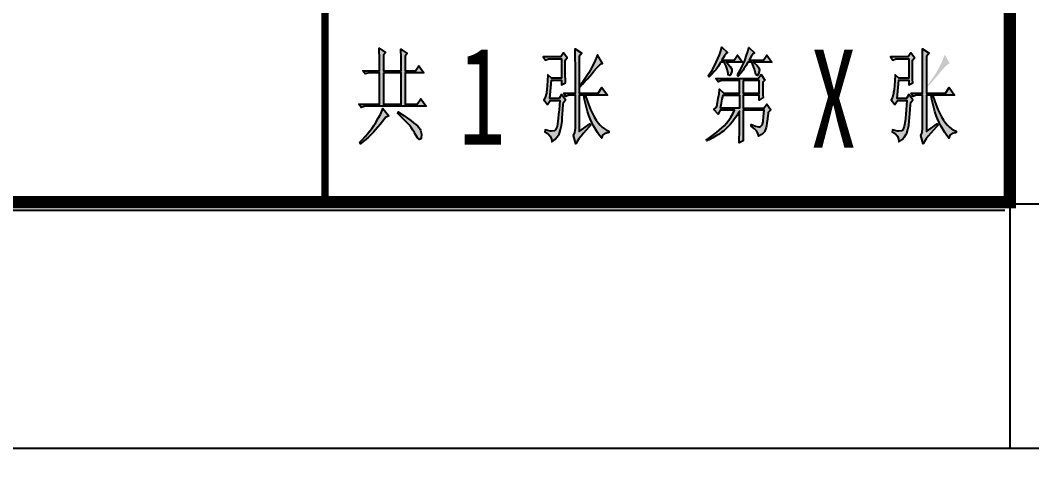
# Model space of a CAD drawing. Header units: inches. Extents: x 3186 to 109360, y -14990 to 740552.
# Drawn here: x 44461 to 46529, y 339165 to 340096 of the extents above; entities that cross this region are included whole.
import ezdxf

# ---------------------------------------------------------------- set-up
doc = ezdxf.new("R2010")
doc.units = ezdxf.units.IN
doc.header["$MEASUREMENT"] = 0
doc.layers.add('1', color=7, linetype='Continuous')
doc.layers.add('图框', color=4, linetype='Continuous')
doc.styles.get("Standard").update_dxf_attribs({"font": 'txt', "bigfont": 'gbcbig.shx'})
doc.styles.add('宋体', font='', dxfattribs={"width": 0.7})
doc.styles.get('宋体').set_extended_font_data('SimSun')
doc.dimstyles.new('Standard-yuanban', dxfattribs={"dimtxt": 800, "dimasz": 0.18, "dimexe": 0.18, "dimexo": 0.0625, "dimgap": 0.09, "dimtad": 0, "dimtih": 1, "dimtoh": 1, "dimdec": 4, "dimlfac": 0.02, "dimzin": 0, "dimdsep": 46, "dimtxsty": 'Standard', "dimcen": 0.09, "dimadec": 0, "dimazin": 0, "dimtfac": 1, "dimtdec": 4, "dimtofl": 0, "dimtmove": 0, "dimatfit": 3, "dimfxl": 1, "dimtolj": 1, "dimtzin": 0, "dimarcsym": 0})

# ---------------------------------------------------------------- blocks, each defined once
blk = doc.blocks.new('图签')
at = {"layer": '1'}
h = blk.add_hatch(color=7, dxfattribs=at)
h.paths.add_polyline_path([(-25.522, 3.455), (-25.394, 3.522), (-25.641, 3.82), (-25.679, 3.716), (-25.736, 3.583), (-25.821, 3.427), (-25.921, 3.251), (-25.997, 3.137), (-26.077, 3.023), (-26.163, 2.91), (-26.258, 2.791), (-26.357, 2.677), (-26.466, 2.563), (-26.575, 2.454), (-26.552, 2.388), (-26.438, 2.473), (-26.329, 2.563), (-26.224, 2.658), (-26.02, 2.862), (-25.935, 2.952), (-25.845, 3.057), (-25.745, 3.175), (-25.636, 3.313)])
h.paths.add_polyline_path([(-24.204, 3.099), (-24.28, 3.171), (-24.375, 3.246), (-24.488, 3.337), (-24.621, 3.431), (-24.778, 3.536), (-24.953, 3.65), (-25.01, 3.688), (-25.024, 3.621), (-24.892, 3.498), (-24.773, 3.379), (-24.664, 3.265), (-24.564, 3.152), (-24.479, 3.047), (-24.408, 2.938), (-24.341, 2.839), (-24.322, 2.805), (-24.213, 2.63), (-24.133, 2.559), (-24.076, 2.592), (-24.066, 2.62), (-24.052, 2.772), (-24.095, 2.938), (-24.114, 2.986), (-24.147, 3.038)])
h.paths.add_polyline_path([(-24.161, 5.571), (-24.299, 5.371), (-24.721, 5.371), (-24.721, 5.969), (-24.64, 6.069), (-24.896, 6.254), (-24.892, 6.149), (-24.887, 6.007), (-24.887, 5.827), (-24.882, 5.613), (-24.882, 5.371), (-25.608, 5.371), (-25.608, 6.002), (-25.522, 6.121), (-25.783, 6.287), (-25.778, 6.144), (-25.774, 5.983), (-25.769, 5.808), (-25.769, 5.371), (-26.457, 5.371), (-26.362, 5.239), (-26.248, 5.276), (-26.129, 5.286), (-25.769, 5.286), (-25.769, 4.005), (-26.609, 4.005), (-26.514, 3.868), (-26.4, 3.91), (-26.281, 3.92), (-23.867, 3.92), (-24.08, 4.219), (-24.232, 4.005), (-24.721, 4.005), (-24.721, 5.286), (-23.962, 5.286)])
h.paths.add_polyline_path([(-24.882, 5.286), (-24.882, 4.005), (-25.608, 4.005), (-25.608, 5.286)], flags=17)
h.paths.add_polyline_path([(-18.74, 4.987), (-18.332, 4.987), (-18.332, 4.788), (-18.17, 4.869), (-18.17, 5.006), (-18.175, 5.163), (-18.18, 5.338), (-18.18, 5.803), (-18.099, 5.903), (-18.251, 6.102), (-18.355, 5.936), (-19.076, 5.936), (-18.986, 5.803), (-18.858, 5.855), (-18.332, 5.855), (-18.332, 5.068), (-18.74, 5.068), (-18.891, 5.205), (-18.906, 4.963), (-18.92, 4.764), (-18.934, 4.603), (-18.948, 4.48), (-18.948, 4.451), (-18.991, 4.271), (-19.053, 4.186), (-18.901, 3.986), (-18.797, 4.152), (-18.403, 4.152), (-18.417, 3.958), (-18.431, 3.773), (-18.446, 3.597), (-18.46, 3.431), (-18.474, 3.303), (-18.512, 3.085), (-18.569, 2.957), (-18.621, 2.919), (-18.754, 2.895), (-18.797, 2.905), (-18.906, 2.924), (-18.996, 2.952), (-19.01, 2.872), (-18.882, 2.801), (-18.797, 2.696), (-18.744, 2.568), (-18.73, 2.469), (-18.602, 2.563), (-18.502, 2.668), (-18.431, 2.782), (-18.412, 2.82), (-18.37, 2.971), (-18.332, 3.137), (-18.308, 3.303), (-18.299, 3.446), (-18.284, 3.607), (-18.27, 3.792), (-18.256, 3.996), (-18.251, 4.072), (-18.17, 4.186), (-18.332, 4.404), (-18.427, 4.238), (-18.811, 4.238)])
h.paths.add_polyline_path([(-17.611, 5.955), (-17.492, 6.088), (-17.772, 6.268), (-17.772, 6.187), (-17.767, 6.083), (-17.767, 5.817), (-17.763, 5.651), (-17.763, 4.451), (-18.237, 4.451), (-18.147, 4.318), (-18.028, 4.371), (-17.763, 4.371), (-17.763, 3.019), (-17.782, 2.839), (-17.843, 2.72), (-17.739, 2.388), (-17.682, 2.483), (-17.616, 2.587), (-17.53, 2.701), (-17.435, 2.82), (-17.326, 2.943), (-17.198, 3.076), (-17.141, 3.137), (-17.165, 3.204), (-17.611, 2.886), (-17.611, 4.371), (-17.412, 4.371), (-17.383, 4.195), (-17.35, 4.024), (-17.307, 3.863), (-17.26, 3.702), (-17.208, 3.545), (-17.151, 3.398), (-17.084, 3.251), (-17.018, 3.114), (-16.937, 2.976), (-16.857, 2.848), (-16.771, 2.725), (-16.686, 2.62), (-16.648, 2.734), (-16.558, 2.81), (-16.42, 2.834), (-16.397, 2.839), (-16.397, 2.905), (-16.487, 2.943), (-16.577, 2.995), (-16.662, 3.061), (-16.748, 3.147), (-16.833, 3.242), (-16.914, 3.356), (-16.989, 3.484), (-17.065, 3.626), (-17.141, 3.782), (-17.212, 3.958), (-17.279, 4.148), (-17.345, 4.347), (-17.355, 4.371), (-16.453, 4.371), (-16.676, 4.688), (-16.828, 4.451), (-17.611, 4.451)])
h.paths.add_polyline_path([(-16.861, 6.021), (-16.985, 5.718), (-17.056, 5.571), (-17.132, 5.424), (-17.141, 5.405), (-17.212, 5.281), (-17.288, 5.163), (-17.378, 5.035), (-17.473, 4.907), (-17.587, 4.767), (-17.573, 4.703), (-17.468, 4.816), (-17.369, 4.93), (-17.269, 5.039), (-17.08, 5.258), (-17.004, 5.352), (-16.871, 5.504), (-16.762, 5.609), (-16.681, 5.661), (-16.653, 5.67)], flags=17)
h.paths.add_polyline_path([(-11.658, 5.978), (-11.578, 6.088), (-11.544, 6.121), (-11.777, 6.334), (-11.819, 6.178), (-11.872, 6.016), (-11.933, 5.865), (-12, 5.718), (-12.076, 5.566), (-12.156, 5.424), (-12.237, 5.295), (-12.313, 5.186), (-12.289, 5.12), (-12.18, 5.224), (-12.085, 5.333), (-12.009, 5.419), (-11.924, 5.547), (-11.838, 5.68), (-11.815, 5.718), (-11.672, 5.718), (-11.601, 5.556), (-11.559, 5.438), (-11.516, 5.258), (-11.511, 5.205), (-11.445, 5.177), (-11.416, 5.205), (-11.359, 5.343), (-11.369, 5.438), (-11.43, 5.547), (-11.53, 5.656), (-11.601, 5.718), (-10.928, 5.718), (-11.127, 6.002), (-11.264, 5.803), (-11.767, 5.803)])
h.paths.add_polyline_path([(-9.927, 6.002), (-10.064, 5.803), (-10.657, 5.803), (-10.558, 5.978), (-10.472, 6.078), (-10.439, 6.102), (-10.672, 6.32), (-10.714, 6.163), (-10.762, 6.002), (-10.819, 5.831), (-10.823, 5.822), (-10.871, 5.694), (-10.937, 5.556), (-11.013, 5.409), (-11.103, 5.253), (-11.136, 5.205), (-11.103, 5.153), (-10.989, 5.286), (-10.904, 5.4), (-10.871, 5.452), (-10.795, 5.571), (-10.705, 5.718), (-10.544, 5.718), (-10.472, 5.542), (-10.439, 5.438), (-10.396, 5.272), (-10.378, 5.22), (-10.316, 5.182), (-10.273, 5.239), (-10.235, 5.395), (-10.264, 5.485), (-10.335, 5.585), (-10.453, 5.699), (-10.472, 5.718), (-9.728, 5.718)])
h.paths.add_polyline_path([(-10.098, 4.541), (-10.098, 4.902), (-10.008, 4.987), (-10.169, 5.22), (-10.287, 5.054), (-12.023, 5.054), (-11.929, 4.921), (-11.815, 4.959), (-11.696, 4.968), (-11.056, 4.968), (-11.056, 4.451), (-11.687, 4.451), (-11.862, 4.622), (-11.886, 4.423), (-11.919, 4.242), (-11.947, 4.076), (-11.981, 3.925), (-11.99, 3.887), (-12.095, 3.787), (-11.919, 3.588), (-11.838, 3.754), (-11.255, 3.754), (-11.326, 3.607), (-11.407, 3.474), (-11.492, 3.346), (-11.587, 3.232), (-11.682, 3.123), (-11.767, 3.038), (-11.985, 2.848), (-12.095, 2.763), (-12.204, 2.682), (-12.313, 2.606), (-12.398, 2.554), (-12.384, 2.502), (-12.261, 2.563), (-12.142, 2.625), (-12.028, 2.691), (-11.914, 2.763), (-11.805, 2.839), (-11.696, 2.919), (-11.639, 2.971), (-11.535, 3.061), (-11.435, 3.166), (-11.34, 3.275), (-11.25, 3.398), (-11.165, 3.526), (-11.084, 3.664), (-11.056, 3.721), (-11.056, 2.796), (-11.061, 2.625), (-11.065, 2.469), (-11.065, 2.421), (-10.895, 2.502), (-10.899, 2.687), (-10.904, 2.862), (-10.904, 3.754), (-10.041, 3.754), (-10.069, 3.493), (-10.088, 3.303), (-10.107, 3.19), (-10.112, 3.171), (-10.202, 3.071), (-10.273, 3.071), (-10.392, 3.104), (-10.562, 3.166), (-10.577, 3.171), (-10.577, 3.104), (-10.434, 3), (-10.34, 2.895), (-10.283, 2.782), (-10.273, 2.701), (-10.15, 2.758), (-10.112, 2.786), (-10.012, 2.891), (-10.008, 2.905), (-9.96, 3.052), (-9.946, 3.118), (-9.932, 3.232), (-9.908, 3.403), (-9.884, 3.631), (-9.879, 3.669), (-9.775, 3.768), (-9.936, 4.005), (-10.055, 3.835), (-10.904, 3.835), (-10.904, 4.371), (-10.249, 4.371), (-10.249, 4.171), (-10.088, 4.271), (-10.093, 4.38)])
h.paths.add_polyline_path([(-10.249, 4.451), (-10.904, 4.451), (-10.904, 4.968), (-10.249, 4.968)], flags=16)
h.paths.add_polyline_path([(-11.056, 4.371), (-11.056, 3.835), (-11.824, 3.835), (-11.791, 4.039), (-11.753, 4.209), (-11.722, 4.371)], flags=16)
h.paths.add_polyline_path([(-3.97, 4.186), (-4.131, 4.404), (-4.226, 4.238), (-4.61, 4.238), (-4.539, 4.987), (-4.131, 4.987), (-4.131, 4.788), (-3.97, 4.869), (-3.974, 5.006), (-3.974, 5.163), (-3.979, 5.338), (-3.979, 5.803), (-3.898, 5.903), (-4.05, 6.102), (-4.155, 5.936), (-4.875, 5.936), (-4.785, 5.803), (-4.657, 5.855), (-4.131, 5.855), (-4.131, 5.068), (-4.539, 5.068), (-4.69, 5.205), (-4.705, 4.963), (-4.719, 4.764), (-4.733, 4.603), (-4.747, 4.48), (-4.747, 4.451), (-4.79, 4.271), (-4.852, 4.186), (-4.7, 3.986), (-4.596, 4.152), (-4.202, 4.152), (-4.216, 3.958), (-4.23, 3.773), (-4.245, 3.597), (-4.259, 3.431), (-4.273, 3.303), (-4.311, 3.085), (-4.368, 2.957), (-4.425, 2.919), (-4.553, 2.895), (-4.596, 2.905), (-4.705, 2.924), (-4.795, 2.952), (-4.809, 2.872), (-4.681, 2.801), (-4.596, 2.696), (-4.543, 2.568), (-4.529, 2.469), (-4.401, 2.563), (-4.302, 2.668), (-4.23, 2.782), (-4.211, 2.82), (-4.169, 2.971), (-4.131, 3.137), (-4.107, 3.303), (-4.098, 3.446), (-4.083, 3.607), (-4.069, 3.792), (-4.055, 3.996), (-4.05, 4.072)])
h.paths.add_polyline_path([(-2.48, 5.661), (-2.452, 5.67), (-2.66, 6.021), (-2.784, 5.718), (-2.855, 5.571), (-2.931, 5.424), (-2.94, 5.405), (-3.011, 5.281), (-3.087, 5.163), (-3.177, 5.035), (-3.272, 4.907), (-3.386, 4.767), (-3.372, 4.703), (-3.268, 4.816), (-3.168, 4.93), (-3.068, 5.039), (-2.879, 5.258), (-2.803, 5.352), (-2.67, 5.504), (-2.561, 5.609)], flags=17)
h.paths.add_polyline_path([(-2.713, 3.356), (-2.788, 3.484), (-2.864, 3.626), (-2.94, 3.782), (-3.011, 3.958), (-3.078, 4.148), (-3.144, 4.347), (-3.154, 4.371), (-2.253, 4.371), (-2.475, 4.688), (-2.627, 4.451), (-3.41, 4.451), (-3.41, 5.955), (-3.291, 6.088), (-3.571, 6.268), (-3.571, 6.187), (-3.566, 6.083), (-3.566, 5.817), (-3.562, 5.651), (-3.562, 4.451), (-4.036, 4.451), (-3.946, 4.318), (-3.827, 4.371), (-3.562, 4.371), (-3.562, 3.019), (-3.581, 2.839), (-3.642, 2.72), (-3.538, 2.388), (-3.481, 2.483), (-3.415, 2.587), (-3.334, 2.701), (-3.234, 2.82), (-3.125, 2.943), (-3.002, 3.076), (-2.94, 3.137), (-2.964, 3.204), (-3.41, 2.886), (-3.41, 4.371), (-3.211, 4.371), (-3.182, 4.195), (-3.149, 4.024), (-3.106, 3.863), (-3.059, 3.702), (-3.007, 3.545), (-2.95, 3.398), (-2.883, 3.251), (-2.817, 3.114), (-2.741, 2.976), (-2.656, 2.848), (-2.57, 2.725), (-2.49, 2.62), (-2.447, 2.734), (-2.357, 2.81), (-2.219, 2.834), (-2.196, 2.839), (-2.196, 2.905), (-2.286, 2.943), (-2.376, 2.995), (-2.461, 3.061), (-2.547, 3.147), (-2.632, 3.242)])
for p, q in [((0, 0), (-180, 0)), ((-0.198, -0.346), (-180.198, -0.346))]:
    blk.add_line(p, q, dxfattribs=at)
at = {"layer": '1', "color": 7}
for p, q in [((0, 0), (-180, 0)), ((-0.198, -0.346), (-180.198, -0.346))]:
    blk.add_line(p, q, dxfattribs=at)
at = {"layer": '1', "color": 7, "const_width": 0.5}
for points in [[(-180, 0), (0, 0), (0, 131.762), (-180, 131.762)], [(-180, 58), (0, 58), (0, 0), (-180, 0)]]:
    blk.add_lwpolyline(points, close=True, dxfattribs=at)
at = {"layer": '1', "color": 7, "const_width": 0.3}
blk.add_lwpolyline([(-28, 32), (-28, 0)], dxfattribs=at)
at = {"layer": '1', "color": 7}
for points in [[(-24.887, 5.827), (-24.887, 6.007), (-24.892, 6.149), (-24.896, 6.254), (-24.64, 6.069), (-24.721, 5.969), (-24.721, 5.371), (-24.299, 5.371), (-24.161, 5.571), (-23.962, 5.286), (-24.721, 5.286), (-24.721, 4.005), (-24.232, 4.005), (-24.08, 4.219), (-23.867, 3.92), (-26.281, 3.92), (-26.4, 3.91), (-26.514, 3.868), (-26.609, 4.005), (-25.769, 4.005), (-25.769, 5.286), (-26.129, 5.286), (-26.248, 5.276), (-26.362, 5.239), (-26.457, 5.371), (-25.769, 5.371), (-25.769, 5.808), (-25.774, 5.983), (-25.778, 6.144), (-25.783, 6.287), (-25.522, 6.121), (-25.608, 6.002), (-25.608, 5.371), (-24.882, 5.371), (-24.882, 5.613)], [(-17.018, 3.114), (-17.084, 3.251), (-17.151, 3.398), (-17.208, 3.545), (-17.26, 3.702), (-17.307, 3.863), (-17.35, 4.024), (-17.383, 4.195), (-17.412, 4.371), (-17.611, 4.371), (-17.611, 2.886), (-17.165, 3.204), (-17.141, 3.137), (-17.198, 3.076), (-17.326, 2.943), (-17.435, 2.82), (-17.53, 2.701), (-17.616, 2.587), (-17.682, 2.483), (-17.739, 2.388), (-17.843, 2.72), (-17.782, 2.839), (-17.763, 3.019), (-17.763, 4.371), (-18.028, 4.371), (-18.147, 4.318), (-18.237, 4.451), (-17.763, 4.451), (-17.763, 5.651), (-17.767, 5.817), (-17.767, 6.083), (-17.772, 6.187), (-17.772, 6.268), (-17.492, 6.088), (-17.611, 5.955), (-17.611, 4.451), (-16.828, 4.451), (-16.676, 4.688), (-16.453, 4.371), (-17.355, 4.371), (-17.345, 4.347), (-17.279, 4.148), (-17.212, 3.958), (-17.141, 3.782), (-17.065, 3.626), (-16.989, 3.484), (-16.914, 3.356), (-16.833, 3.242), (-16.748, 3.147), (-16.662, 3.061), (-16.577, 2.995), (-16.487, 2.943), (-16.397, 2.905), (-16.397, 2.839), (-16.42, 2.834), (-16.558, 2.81), (-16.648, 2.734), (-16.686, 2.62), (-16.771, 2.725), (-16.857, 2.848), (-16.937, 2.976)], [(-12.18, 5.224), (-12.289, 5.12), (-12.313, 5.186), (-12.237, 5.295), (-12.156, 5.424), (-12.076, 5.566), (-12, 5.718), (-11.933, 5.865), (-11.872, 6.016), (-11.819, 6.178), (-11.777, 6.334), (-11.544, 6.121), (-11.578, 6.088), (-11.658, 5.978), (-11.767, 5.803), (-11.264, 5.803), (-11.127, 6.002), (-10.928, 5.718), (-11.601, 5.718), (-11.53, 5.656), (-11.43, 5.547), (-11.369, 5.438), (-11.359, 5.343), (-11.416, 5.205), (-11.445, 5.177), (-11.511, 5.205), (-11.516, 5.258), (-11.559, 5.438), (-11.601, 5.556), (-11.672, 5.718), (-11.815, 5.718), (-11.838, 5.68), (-11.924, 5.547), (-12.009, 5.419), (-12.085, 5.333)], [(-11.136, 5.205), (-11.103, 5.253), (-11.013, 5.409), (-10.937, 5.556), (-10.871, 5.694), (-10.823, 5.822), (-10.819, 5.831), (-10.762, 6.002), (-10.714, 6.163), (-10.672, 6.32), (-10.439, 6.102), (-10.472, 6.078), (-10.558, 5.978), (-10.657, 5.803), (-10.064, 5.803), (-9.927, 6.002), (-9.728, 5.718), (-10.472, 5.718), (-10.453, 5.699), (-10.335, 5.585), (-10.264, 5.485), (-10.235, 5.395), (-10.273, 5.239), (-10.316, 5.182), (-10.378, 5.22), (-10.396, 5.272), (-10.439, 5.438), (-10.472, 5.542), (-10.544, 5.718), (-10.705, 5.718), (-10.795, 5.571), (-10.871, 5.452), (-10.904, 5.4), (-10.989, 5.286), (-11.103, 5.153)], [(-2.817, 3.114), (-2.883, 3.251), (-2.95, 3.398), (-3.007, 3.545), (-3.059, 3.702), (-3.106, 3.863), (-3.149, 4.024), (-3.182, 4.195), (-3.211, 4.371), (-3.41, 4.371), (-3.41, 2.886), (-2.964, 3.204), (-2.94, 3.137), (-3.002, 3.076), (-3.125, 2.943), (-3.234, 2.82), (-3.334, 2.701), (-3.415, 2.587), (-3.481, 2.483), (-3.538, 2.388), (-3.642, 2.72), (-3.581, 2.839), (-3.562, 3.019), (-3.562, 4.371), (-3.827, 4.371), (-3.946, 4.318), (-4.036, 4.451), (-3.562, 4.451), (-3.562, 5.651), (-3.566, 5.817), (-3.566, 6.083), (-3.571, 6.187), (-3.571, 6.268), (-3.291, 6.088), (-3.41, 5.955), (-3.41, 4.451), (-2.627, 4.451), (-2.475, 4.688), (-2.253, 4.371), (-3.154, 4.371), (-3.144, 4.347), (-3.078, 4.148), (-3.011, 3.958), (-2.94, 3.782), (-2.864, 3.626), (-2.788, 3.484), (-2.713, 3.356), (-2.632, 3.242), (-2.547, 3.147), (-2.461, 3.061), (-2.376, 2.995), (-2.286, 2.943), (-2.196, 2.905), (-2.196, 2.839), (-2.219, 2.834), (-2.357, 2.81), (-2.447, 2.734), (-2.49, 2.62), (-2.57, 2.725), (-2.656, 2.848), (-2.741, 2.976)], [(-18.797, 2.696), (-18.744, 2.568), (-18.73, 2.469), (-18.602, 2.563), (-18.502, 2.668), (-18.431, 2.782), (-18.412, 2.82), (-18.37, 2.971), (-18.332, 3.137), (-18.308, 3.303), (-18.299, 3.446), (-18.284, 3.607), (-18.27, 3.792), (-18.256, 3.996), (-18.251, 4.072), (-18.17, 4.186), (-18.332, 4.404), (-18.427, 4.238), (-18.811, 4.238), (-18.74, 4.987), (-18.332, 4.987), (-18.332, 4.788), (-18.17, 4.869), (-18.17, 5.006), (-18.175, 5.163), (-18.18, 5.338), (-18.18, 5.803), (-18.099, 5.903), (-18.251, 6.102), (-18.355, 5.936), (-19.076, 5.936), (-18.986, 5.803), (-18.858, 5.855), (-18.332, 5.855), (-18.332, 5.068), (-18.74, 5.068), (-18.891, 5.205), (-18.906, 4.963), (-18.92, 4.764), (-18.934, 4.603), (-18.948, 4.48), (-18.948, 4.451), (-18.991, 4.271), (-19.053, 4.186), (-18.901, 3.986), (-18.797, 4.152), (-18.403, 4.152), (-18.417, 3.958), (-18.431, 3.773), (-18.446, 3.597), (-18.46, 3.431), (-18.474, 3.303), (-18.512, 3.085), (-18.569, 2.957), (-18.621, 2.919), (-18.754, 2.895), (-18.797, 2.905), (-18.906, 2.924), (-18.996, 2.952), (-19.01, 2.872), (-18.882, 2.801)], [(-17.269, 5.039), (-17.08, 5.258), (-17.004, 5.352), (-16.871, 5.504), (-16.762, 5.609), (-16.681, 5.661), (-16.653, 5.67), (-16.861, 6.021), (-16.985, 5.718), (-17.056, 5.571), (-17.132, 5.424), (-17.141, 5.405), (-17.212, 5.281), (-17.288, 5.163), (-17.378, 5.035), (-17.473, 4.907), (-17.578, 4.778), (-17.587, 4.769), (-17.573, 4.703), (-17.468, 4.816), (-17.369, 4.93)], [(-4.596, 2.696), (-4.543, 2.568), (-4.529, 2.469), (-4.401, 2.563), (-4.302, 2.668), (-4.23, 2.782), (-4.211, 2.82), (-4.169, 2.971), (-4.131, 3.137), (-4.107, 3.303), (-4.098, 3.446), (-4.083, 3.607), (-4.069, 3.792), (-4.055, 3.996), (-4.05, 4.072), (-3.97, 4.186), (-4.131, 4.404), (-4.226, 4.238), (-4.61, 4.238), (-4.539, 4.987), (-4.131, 4.987), (-4.131, 4.788), (-3.97, 4.869), (-3.974, 5.006), (-3.974, 5.163), (-3.979, 5.338), (-3.979, 5.803), (-3.898, 5.903), (-4.05, 6.102), (-4.155, 5.936), (-4.875, 5.936), (-4.785, 5.803), (-4.657, 5.855), (-4.131, 5.855), (-4.131, 5.068), (-4.539, 5.068), (-4.69, 5.205), (-4.705, 4.963), (-4.719, 4.764), (-4.733, 4.603), (-4.747, 4.48), (-4.747, 4.451), (-4.79, 4.271), (-4.852, 4.186), (-4.7, 3.986), (-4.596, 4.152), (-4.202, 4.152), (-4.216, 3.958), (-4.23, 3.773), (-4.245, 3.597), (-4.259, 3.431), (-4.273, 3.303), (-4.311, 3.085), (-4.368, 2.957), (-4.425, 2.919), (-4.553, 2.895), (-4.596, 2.905), (-4.705, 2.924), (-4.795, 2.952), (-4.809, 2.872), (-4.681, 2.801)], [(-25.608, 5.286), (-25.608, 4.005), (-24.882, 4.005), (-24.882, 5.286)], [(-10.904, 2.862), (-10.899, 2.687), (-10.895, 2.502), (-11.065, 2.421), (-11.065, 2.469), (-11.061, 2.625), (-11.056, 2.796), (-11.056, 3.721), (-11.084, 3.664), (-11.165, 3.526), (-11.25, 3.398), (-11.34, 3.275), (-11.435, 3.166), (-11.535, 3.061), (-11.639, 2.971), (-11.696, 2.919), (-11.805, 2.839), (-11.914, 2.763), (-12.028, 2.691), (-12.142, 2.625), (-12.261, 2.563), (-12.384, 2.502), (-12.398, 2.554), (-12.313, 2.606), (-12.204, 2.682), (-12.095, 2.763), (-11.985, 2.848), (-11.767, 3.038), (-11.682, 3.123), (-11.587, 3.232), (-11.492, 3.346), (-11.407, 3.474), (-11.326, 3.607), (-11.255, 3.754), (-11.838, 3.754), (-11.919, 3.588), (-12.095, 3.787), (-11.99, 3.887), (-11.981, 3.925), (-11.947, 4.076), (-11.919, 4.242), (-11.886, 4.423), (-11.862, 4.622), (-11.687, 4.451), (-11.056, 4.451), (-11.056, 4.968), (-11.696, 4.968), (-11.815, 4.959), (-11.929, 4.921), (-12.023, 5.054), (-10.287, 5.054), (-10.169, 5.22), (-10.008, 4.987), (-10.098, 4.902), (-10.098, 4.541), (-10.093, 4.38), (-10.088, 4.271), (-10.249, 4.171), (-10.249, 4.371), (-10.904, 4.371), (-10.904, 3.835), (-10.055, 3.835), (-9.936, 4.005), (-9.775, 3.768), (-9.879, 3.669), (-9.884, 3.631), (-9.908, 3.403), (-9.932, 3.232), (-9.946, 3.118), (-9.96, 3.052), (-10.008, 2.905), (-10.012, 2.891), (-10.112, 2.786), (-10.15, 2.758), (-10.273, 2.701), (-10.283, 2.782), (-10.34, 2.895), (-10.434, 3), (-10.577, 3.104), (-10.577, 3.171), (-10.562, 3.166), (-10.392, 3.104), (-10.273, 3.071), (-10.202, 3.071), (-10.112, 3.171), (-10.107, 3.19), (-10.088, 3.303), (-10.069, 3.493), (-10.041, 3.754), (-10.904, 3.754)], [(-10.904, 4.968), (-10.904, 4.451), (-10.249, 4.451), (-10.249, 4.968)], [(-11.824, 3.835), (-11.791, 4.039), (-11.753, 4.209), (-11.725, 4.356), (-11.72, 4.371), (-11.056, 4.371), (-11.056, 3.835)], [(-26.02, 2.862), (-26.224, 2.658), (-26.329, 2.563), (-26.438, 2.473), (-26.552, 2.388), (-26.575, 2.454), (-26.466, 2.563), (-26.357, 2.677), (-26.258, 2.791), (-26.163, 2.91), (-26.077, 3.023), (-25.997, 3.137), (-25.921, 3.251), (-25.821, 3.427), (-25.736, 3.583), (-25.679, 3.716), (-25.641, 3.82), (-25.394, 3.522), (-25.522, 3.455), (-25.636, 3.313), (-25.745, 3.175), (-25.845, 3.057), (-25.935, 2.952)], [(-24.408, 2.938), (-24.479, 3.047), (-24.564, 3.152), (-24.664, 3.265), (-24.773, 3.379), (-24.892, 3.498), (-25.024, 3.621), (-25.01, 3.688), (-24.953, 3.65), (-24.778, 3.536), (-24.621, 3.431), (-24.488, 3.337), (-24.375, 3.246), (-24.28, 3.171), (-24.204, 3.099), (-24.147, 3.038), (-24.114, 2.986), (-24.095, 2.938), (-24.052, 2.772), (-24.066, 2.62), (-24.076, 2.592), (-24.133, 2.559), (-24.213, 2.63), (-24.322, 2.805), (-24.341, 2.839)]]:
    blk.add_lwpolyline(points, close=True, dxfattribs=at)
at = {"layer": '图框'}
for p, q in [((0, 0), (-180, 0)), ((-0.198, -0.346), (-180.198, -0.346))]:
    blk.add_line(p, q, dxfattribs=at)
at = {"linetype": 'Continuous', "char_height": 4, "attachment_point": 5, "style": '宋体'}
for s, insert in [('1', (-21.577, 4.351)), ('X', (-7.204, 4.226))]:
    blk.add_mtext_dynamic_manual_height_columns(s, width=5.7748, gutter_width=1, heights=[-4], dxfattribs=dict(at, insert=insert))
blk = doc.blocks.new('*U117')
blk.add_blockref('图签', (0, 0))
blk = doc.blocks.new('*D64')
at = {"color": 0, "lineweight": -2, "transparency": 16777216}
for p, q in [((4934.4, 339220.1), (4934.4, 337656.6)), ((46984.4, 339220.1), (46984.4, 337656.6)), ((4934.6, 337656.8), (23559.4, 337656.8)), ((46984.3, 337656.8), (28359.5, 337656.8))]:
    blk.add_line(p, q, dxfattribs=at)
at = {"color": 0, "transparency": 16777216}
for points in [[(4934.6, 337656.8), (4934.6, 337656.8), (4934.4, 337656.8)], [(46984.3, 337656.8), (46984.3, 337656.8), (46984.4, 337656.8)]]:
    blk.add_solid(points, dxfattribs=at)
at = {"layer": 'Defpoints', "color": 0, "transparency": 16777216}
for p in [(4934.4, 339220.2), (46984.4, 339220.2), (46984.4, 337656.8)]:
    blk.add_point(p, dxfattribs=at)
at = {"color": 0, "transparency": 16777216, "insert": (25959.4, 337656.8), "char_height": 800, "attachment_point": 5}
blk.add_mtext('\\A1;841.0000', dxfattribs=at)

msp = doc.modelspace()

# ---------------------------------------------------------------- linework, layer by layer
at = {"const_width": 25}
msp.add_lwpolyline([(46484.44132, 397420.15573), (46484.44132, 339724.15573), (5434.44132, 339724.15573), (5434.44132, 397420.15573)], close=True, dxfattribs=at)
at = {"flags": 128}
msp.add_lwpolyline([(46484.44132, 339720.15573), (46484.44132, 339220.15573)], dxfattribs=at)
at = {"color": 4, "flags": 128}
for points in [[(46984.44132, 339720.15573), (46484.44132, 339720.15573)], [(46984.44132, 339220.15573), (4934.44132, 339220.15573)]]:
    msp.add_lwpolyline(points, dxfattribs=at)

# ---------------------------------------------------------------- block references
at = {"xscale": 50, "yscale": 50, "zscale": 50}
msp.add_blockref('*U117', (46484.44132, 339724.15573), dxfattribs=at)

# ---------------------------------------------------------------- dimensions: what is measured, and where the dimension line sits
dim = msp.add_linear_dim(base=(46984.44132, 337656.81308), p1=(4934.44132, 339220.15573), p2=(46984.44132, 339220.15573), dimstyle='Standard-yuanban')
dim.commit()
dim.dimension.update_dxf_attribs({"geometry": '*D64', "text_midpoint": (25959.44132, 337656.81308)})

doc.saveas('drawing.dxf')
